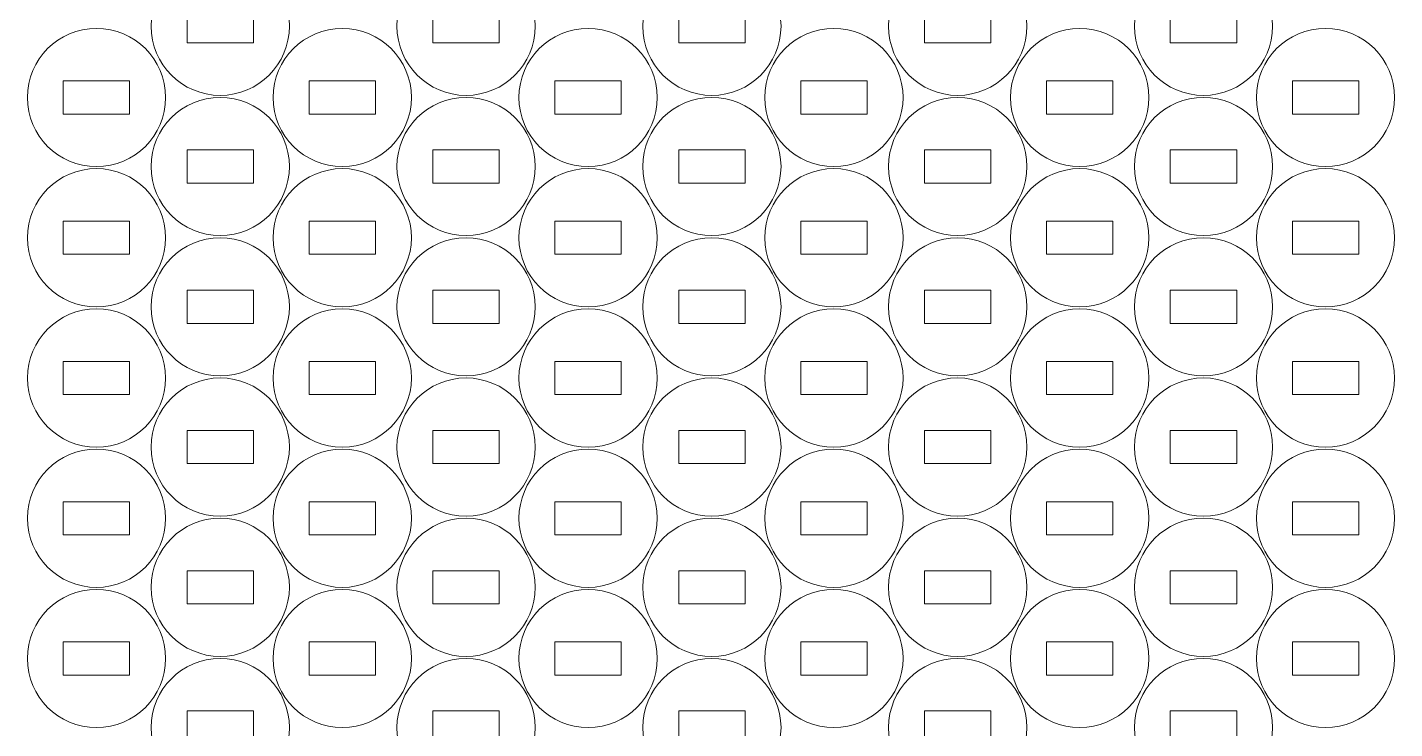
# Model space of a CAD drawing. Header units: millimetres. Extents: x -466 to 466, y -264 to 269.
# Drawn here: x 342.5 to 466.1, y 137.6 to 201.1 of the extents above; entities that cross this region are included whole.
import ezdxf

# ---------------------------------------------------------------- set-up
doc = ezdxf.new("R2010")
doc.units = ezdxf.units.MM
doc.header["$MEASUREMENT"] = 0
doc.layers.add('Camada 1', color=7, linetype='Continuous')

msp = doc.modelspace()

# ---------------------------------------------------------------- linework, layer by layer
at = {"layer": 'Camada 1', "lineweight": 20}
for points in [[(366.1493, 201.1639), (366.1493, 197.7121), (363.3511, 194.9139), (359.8993, 194.9139), (359.8993, 194.9139), (356.4475, 194.9139), (353.6493, 197.7121), (353.6493, 201.1639), (353.6493, 201.1639), (353.6493, 204.6157), (356.4475, 207.4139), (359.8993, 207.4139), (359.8993, 207.4139), (363.3511, 207.4139), (366.1493, 204.6157), (366.1493, 201.1639)], [(388.3744, 201.1639), (388.3744, 197.7121), (385.5762, 194.9139), (382.1244, 194.9139), (382.1244, 194.9139), (378.6726, 194.9139), (375.8744, 197.7121), (375.8744, 201.1639), (375.8744, 201.1639), (375.8744, 204.6157), (378.6726, 207.4139), (382.1244, 207.4139), (382.1244, 207.4139), (385.5762, 207.4139), (388.3744, 204.6157), (388.3744, 201.1639)], [(410.5995, 201.1639), (410.5995, 197.7121), (407.8013, 194.9139), (404.3495, 194.9139), (404.3495, 194.9139), (400.8977, 194.9139), (398.0995, 197.7121), (398.0995, 201.1639), (398.0995, 201.1639), (398.0995, 204.6157), (400.8977, 207.4139), (404.3495, 207.4139), (404.3495, 207.4139), (407.8013, 207.4139), (410.5995, 204.6157), (410.5995, 201.1639)], [(432.8246, 201.1639), (432.8246, 197.7121), (430.0264, 194.9139), (426.5746, 194.9139), (426.5746, 194.9139), (423.1228, 194.9139), (420.3246, 197.7121), (420.3246, 201.1639), (420.3246, 201.1639), (420.3246, 204.6157), (423.1228, 207.4139), (426.5746, 207.4139), (426.5746, 207.4139), (430.0264, 207.4139), (432.8246, 204.6157), (432.8246, 201.1639)], [(455.0497, 201.1639), (455.0497, 197.7121), (452.2515, 194.9139), (448.7997, 194.9139), (448.7997, 194.9139), (445.3479, 194.9139), (442.5497, 197.7121), (442.5497, 201.1639), (442.5497, 201.1639), (442.5497, 204.6157), (445.3479, 207.4139), (448.7997, 207.4139), (448.7997, 207.4139), (452.2515, 207.4139), (455.0497, 204.6157), (455.0497, 201.1639)], [(362.8993, 202.6639), (362.8993, 202.6639), (362.8993, 199.6639), (362.8993, 199.6639), (362.8993, 199.6639), (362.8993, 199.6639), (356.8993, 199.6639), (356.8993, 199.6639), (356.8993, 199.6639), (356.8993, 199.6639), (356.8993, 202.6639), (356.8993, 202.6639), (356.8993, 202.6639), (356.8993, 202.6639), (362.8993, 202.6639), (362.8993, 202.6639)], [(385.1244, 202.6639), (385.1244, 202.6639), (385.1244, 199.6639), (385.1244, 199.6639), (385.1244, 199.6639), (385.1244, 199.6639), (379.1244, 199.6639), (379.1244, 199.6639), (379.1244, 199.6639), (379.1244, 199.6639), (379.1244, 202.6639), (379.1244, 202.6639), (379.1244, 202.6639), (379.1244, 202.6639), (385.1244, 202.6639), (385.1244, 202.6639)], [(407.3495, 202.6639), (407.3495, 202.6639), (407.3495, 199.6639), (407.3495, 199.6639), (407.3495, 199.6639), (407.3495, 199.6639), (401.3495, 199.6639), (401.3495, 199.6639), (401.3495, 199.6639), (401.3495, 199.6639), (401.3495, 202.6639), (401.3495, 202.6639), (401.3495, 202.6639), (401.3495, 202.6639), (407.3495, 202.6639), (407.3495, 202.6639)], [(429.5746, 202.6639), (429.5746, 202.6639), (429.5746, 199.6639), (429.5746, 199.6639), (429.5746, 199.6639), (429.5746, 199.6639), (423.5746, 199.6639), (423.5746, 199.6639), (423.5746, 199.6639), (423.5746, 199.6639), (423.5746, 202.6639), (423.5746, 202.6639), (423.5746, 202.6639), (423.5746, 202.6639), (429.5746, 202.6639), (429.5746, 202.6639)], [(451.7997, 202.6639), (451.7997, 202.6639), (451.7997, 199.6639), (451.7997, 199.6639), (451.7997, 199.6639), (451.7997, 199.6639), (445.7997, 199.6639), (445.7997, 199.6639), (445.7997, 199.6639), (445.7997, 199.6639), (445.7997, 202.6639), (445.7997, 202.6639), (445.7997, 202.6639), (445.7997, 202.6639), (451.7997, 202.6639), (451.7997, 202.6639)], [(354.9573, 194.7229), (354.9573, 191.2711), (352.1591, 188.4729), (348.7073, 188.4729), (348.7073, 188.4729), (345.2555, 188.4729), (342.4573, 191.2711), (342.4573, 194.7229), (342.4573, 194.7229), (342.4573, 198.1747), (345.2555, 200.9729), (348.7073, 200.9729), (348.7073, 200.9729), (352.1591, 200.9729), (354.9573, 198.1747), (354.9573, 194.7229)], [(377.1824, 194.7229), (377.1824, 191.2711), (374.3842, 188.4729), (370.9324, 188.4729), (370.9324, 188.4729), (367.4806, 188.4729), (364.6824, 191.2711), (364.6824, 194.7229), (364.6824, 194.7229), (364.6824, 198.1747), (367.4806, 200.9729), (370.9324, 200.9729), (370.9324, 200.9729), (374.3842, 200.9729), (377.1824, 198.1747), (377.1824, 194.7229)], [(399.4075, 194.7229), (399.4075, 191.2711), (396.6093, 188.4729), (393.1575, 188.4729), (393.1575, 188.4729), (389.7057, 188.4729), (386.9075, 191.2711), (386.9075, 194.7229), (386.9075, 194.7229), (386.9075, 198.1747), (389.7057, 200.9729), (393.1575, 200.9729), (393.1575, 200.9729), (396.6093, 200.9729), (399.4075, 198.1747), (399.4075, 194.7229)], [(421.6326, 194.7229), (421.6326, 191.2711), (418.8344, 188.4729), (415.3826, 188.4729), (415.3826, 188.4729), (411.9308, 188.4729), (409.1326, 191.2711), (409.1326, 194.7229), (409.1326, 194.7229), (409.1326, 198.1747), (411.9308, 200.9729), (415.3826, 200.9729), (415.3826, 200.9729), (418.8344, 200.9729), (421.6326, 198.1747), (421.6326, 194.7229)], [(443.8577, 194.7229), (443.8577, 191.2711), (441.0595, 188.4729), (437.6077, 188.4729), (437.6077, 188.4729), (434.1559, 188.4729), (431.3577, 191.2711), (431.3577, 194.7229), (431.3577, 194.7229), (431.3577, 198.1747), (434.1559, 200.9729), (437.6077, 200.9729), (437.6077, 200.9729), (441.0595, 200.9729), (443.8577, 198.1747), (443.8577, 194.7229)], [(466.0828, 194.7229), (466.0828, 191.2711), (463.2846, 188.4729), (459.8328, 188.4729), (459.8328, 188.4729), (456.381, 188.4729), (453.5828, 191.2711), (453.5828, 194.7229), (453.5828, 194.7229), (453.5828, 198.1747), (456.381, 200.9729), (459.8328, 200.9729), (459.8328, 200.9729), (463.2846, 200.9729), (466.0828, 198.1747), (466.0828, 194.7229)], [(351.7073, 196.2229), (351.7073, 196.2229), (351.7073, 193.2229), (351.7073, 193.2229), (351.7073, 193.2229), (351.7073, 193.2229), (345.7073, 193.2229), (345.7073, 193.2229), (345.7073, 193.2229), (345.7073, 193.2229), (345.7073, 196.2229), (345.7073, 196.2229), (345.7073, 196.2229), (345.7073, 196.2229), (351.7073, 196.2229), (351.7073, 196.2229)], [(373.9324, 196.2229), (373.9324, 196.2229), (373.9324, 193.2229), (373.9324, 193.2229), (373.9324, 193.2229), (373.9324, 193.2229), (367.9324, 193.2229), (367.9324, 193.2229), (367.9324, 193.2229), (367.9324, 193.2229), (367.9324, 196.2229), (367.9324, 196.2229), (367.9324, 196.2229), (367.9324, 196.2229), (373.9324, 196.2229), (373.9324, 196.2229)], [(396.1575, 196.2229), (396.1575, 196.2229), (396.1575, 193.2229), (396.1575, 193.2229), (396.1575, 193.2229), (396.1575, 193.2229), (390.1575, 193.2229), (390.1575, 193.2229), (390.1575, 193.2229), (390.1575, 193.2229), (390.1575, 196.2229), (390.1575, 196.2229), (390.1575, 196.2229), (390.1575, 196.2229), (396.1575, 196.2229), (396.1575, 196.2229)], [(418.3826, 196.2229), (418.3826, 196.2229), (418.3826, 193.2229), (418.3826, 193.2229), (418.3826, 193.2229), (418.3826, 193.2229), (412.3826, 193.2229), (412.3826, 193.2229), (412.3826, 193.2229), (412.3826, 193.2229), (412.3826, 196.2229), (412.3826, 196.2229), (412.3826, 196.2229), (412.3826, 196.2229), (418.3826, 196.2229), (418.3826, 196.2229)], [(440.6077, 196.2229), (440.6077, 196.2229), (440.6077, 193.2229), (440.6077, 193.2229), (440.6077, 193.2229), (440.6077, 193.2229), (434.6077, 193.2229), (434.6077, 193.2229), (434.6077, 193.2229), (434.6077, 193.2229), (434.6077, 196.2229), (434.6077, 196.2229), (434.6077, 196.2229), (434.6077, 196.2229), (440.6077, 196.2229), (440.6077, 196.2229)], [(462.8328, 196.2229), (462.8328, 196.2229), (462.8328, 193.2229), (462.8328, 193.2229), (462.8328, 193.2229), (462.8328, 193.2229), (456.8328, 193.2229), (456.8328, 193.2229), (456.8328, 193.2229), (456.8328, 193.2229), (456.8328, 196.2229), (456.8328, 196.2229), (456.8328, 196.2229), (456.8328, 196.2229), (462.8328, 196.2229), (462.8328, 196.2229)], [(366.1493, 188.4787), (366.1493, 185.0269), (363.3511, 182.2287), (359.8993, 182.2287), (359.8993, 182.2287), (356.4475, 182.2287), (353.6493, 185.0269), (353.6493, 188.4787), (353.6493, 188.4787), (353.6493, 191.9305), (356.4475, 194.7287), (359.8993, 194.7287), (359.8993, 194.7287), (363.3511, 194.7287), (366.1493, 191.9305), (366.1493, 188.4787)], [(388.3744, 188.4787), (388.3744, 185.0269), (385.5762, 182.2287), (382.1244, 182.2287), (382.1244, 182.2287), (378.6726, 182.2287), (375.8744, 185.0269), (375.8744, 188.4787), (375.8744, 188.4787), (375.8744, 191.9305), (378.6726, 194.7287), (382.1244, 194.7287), (382.1244, 194.7287), (385.5762, 194.7287), (388.3744, 191.9305), (388.3744, 188.4787)], [(410.5995, 188.4787), (410.5995, 185.0269), (407.8013, 182.2287), (404.3495, 182.2287), (404.3495, 182.2287), (400.8977, 182.2287), (398.0995, 185.0269), (398.0995, 188.4787), (398.0995, 188.4787), (398.0995, 191.9305), (400.8977, 194.7287), (404.3495, 194.7287), (404.3495, 194.7287), (407.8013, 194.7287), (410.5995, 191.9305), (410.5995, 188.4787)], [(432.8246, 188.4787), (432.8246, 185.0269), (430.0264, 182.2287), (426.5746, 182.2287), (426.5746, 182.2287), (423.1228, 182.2287), (420.3246, 185.0269), (420.3246, 188.4787), (420.3246, 188.4787), (420.3246, 191.9305), (423.1228, 194.7287), (426.5746, 194.7287), (426.5746, 194.7287), (430.0264, 194.7287), (432.8246, 191.9305), (432.8246, 188.4787)], [(455.0497, 188.4787), (455.0497, 185.0269), (452.2515, 182.2287), (448.7997, 182.2287), (448.7997, 182.2287), (445.3479, 182.2287), (442.5497, 185.0269), (442.5497, 188.4787), (442.5497, 188.4787), (442.5497, 191.9305), (445.3479, 194.7287), (448.7997, 194.7287), (448.7997, 194.7287), (452.2515, 194.7287), (455.0497, 191.9305), (455.0497, 188.4787)], [(362.8993, 189.9787), (362.8993, 189.9787), (362.8993, 186.9787), (362.8993, 186.9787), (362.8993, 186.9787), (362.8993, 186.9787), (356.8993, 186.9787), (356.8993, 186.9787), (356.8993, 186.9787), (356.8993, 186.9787), (356.8993, 189.9787), (356.8993, 189.9787), (356.8993, 189.9787), (356.8993, 189.9787), (362.8993, 189.9787), (362.8993, 189.9787)], [(385.1244, 189.9787), (385.1244, 189.9787), (385.1244, 186.9787), (385.1244, 186.9787), (385.1244, 186.9787), (385.1244, 186.9787), (379.1244, 186.9787), (379.1244, 186.9787), (379.1244, 186.9787), (379.1244, 186.9787), (379.1244, 189.9787), (379.1244, 189.9787), (379.1244, 189.9787), (379.1244, 189.9787), (385.1244, 189.9787), (385.1244, 189.9787)], [(407.3495, 189.9787), (407.3495, 189.9787), (407.3495, 186.9787), (407.3495, 186.9787), (407.3495, 186.9787), (407.3495, 186.9787), (401.3495, 186.9787), (401.3495, 186.9787), (401.3495, 186.9787), (401.3495, 186.9787), (401.3495, 189.9787), (401.3495, 189.9787), (401.3495, 189.9787), (401.3495, 189.9787), (407.3495, 189.9787), (407.3495, 189.9787)], [(429.5746, 189.9787), (429.5746, 189.9787), (429.5746, 186.9787), (429.5746, 186.9787), (429.5746, 186.9787), (429.5746, 186.9787), (423.5746, 186.9787), (423.5746, 186.9787), (423.5746, 186.9787), (423.5746, 186.9787), (423.5746, 189.9787), (423.5746, 189.9787), (423.5746, 189.9787), (423.5746, 189.9787), (429.5746, 189.9787), (429.5746, 189.9787)], [(451.7997, 189.9787), (451.7997, 189.9787), (451.7997, 186.9787), (451.7997, 186.9787), (451.7997, 186.9787), (451.7997, 186.9787), (445.7997, 186.9787), (445.7997, 186.9787), (445.7997, 186.9787), (445.7997, 186.9787), (445.7997, 189.9787), (445.7997, 189.9787), (445.7997, 189.9787), (445.7997, 189.9787), (451.7997, 189.9787), (451.7997, 189.9787)], [(354.9573, 182.0377), (354.9573, 178.5859), (352.1591, 175.7877), (348.7073, 175.7877), (348.7073, 175.7877), (345.2555, 175.7877), (342.4573, 178.5859), (342.4573, 182.0377), (342.4573, 182.0377), (342.4573, 185.4895), (345.2555, 188.2877), (348.7073, 188.2877), (348.7073, 188.2877), (352.1591, 188.2877), (354.9573, 185.4895), (354.9573, 182.0377)], [(377.1824, 182.0377), (377.1824, 178.5859), (374.3842, 175.7877), (370.9324, 175.7877), (370.9324, 175.7877), (367.4806, 175.7877), (364.6824, 178.5859), (364.6824, 182.0377), (364.6824, 182.0377), (364.6824, 185.4895), (367.4806, 188.2877), (370.9324, 188.2877), (370.9324, 188.2877), (374.3842, 188.2877), (377.1824, 185.4895), (377.1824, 182.0377)], [(399.4075, 182.0377), (399.4075, 178.5859), (396.6093, 175.7877), (393.1575, 175.7877), (393.1575, 175.7877), (389.7057, 175.7877), (386.9075, 178.5859), (386.9075, 182.0377), (386.9075, 182.0377), (386.9075, 185.4895), (389.7057, 188.2877), (393.1575, 188.2877), (393.1575, 188.2877), (396.6093, 188.2877), (399.4075, 185.4895), (399.4075, 182.0377)], [(421.6326, 182.0377), (421.6326, 178.5859), (418.8344, 175.7877), (415.3826, 175.7877), (415.3826, 175.7877), (411.9308, 175.7877), (409.1326, 178.5859), (409.1326, 182.0377), (409.1326, 182.0377), (409.1326, 185.4895), (411.9308, 188.2877), (415.3826, 188.2877), (415.3826, 188.2877), (418.8344, 188.2877), (421.6326, 185.4895), (421.6326, 182.0377)], [(443.8577, 182.0377), (443.8577, 178.5859), (441.0595, 175.7877), (437.6077, 175.7877), (437.6077, 175.7877), (434.1559, 175.7877), (431.3577, 178.5859), (431.3577, 182.0377), (431.3577, 182.0377), (431.3577, 185.4895), (434.1559, 188.2877), (437.6077, 188.2877), (437.6077, 188.2877), (441.0595, 188.2877), (443.8577, 185.4895), (443.8577, 182.0377)], [(466.0828, 182.0377), (466.0828, 178.5859), (463.2846, 175.7877), (459.8328, 175.7877), (459.8328, 175.7877), (456.381, 175.7877), (453.5828, 178.5859), (453.5828, 182.0377), (453.5828, 182.0377), (453.5828, 185.4895), (456.381, 188.2877), (459.8328, 188.2877), (459.8328, 188.2877), (463.2846, 188.2877), (466.0828, 185.4895), (466.0828, 182.0377)], [(351.7073, 183.5377), (351.7073, 183.5377), (351.7073, 180.5377), (351.7073, 180.5377), (351.7073, 180.5377), (351.7073, 180.5377), (345.7073, 180.5377), (345.7073, 180.5377), (345.7073, 180.5377), (345.7073, 180.5377), (345.7073, 183.5377), (345.7073, 183.5377), (345.7073, 183.5377), (345.7073, 183.5377), (351.7073, 183.5377), (351.7073, 183.5377)], [(373.9324, 183.5377), (373.9324, 183.5377), (373.9324, 180.5377), (373.9324, 180.5377), (373.9324, 180.5377), (373.9324, 180.5377), (367.9324, 180.5377), (367.9324, 180.5377), (367.9324, 180.5377), (367.9324, 180.5377), (367.9324, 183.5377), (367.9324, 183.5377), (367.9324, 183.5377), (367.9324, 183.5377), (373.9324, 183.5377), (373.9324, 183.5377)], [(396.1575, 183.5377), (396.1575, 183.5377), (396.1575, 180.5377), (396.1575, 180.5377), (396.1575, 180.5377), (396.1575, 180.5377), (390.1575, 180.5377), (390.1575, 180.5377), (390.1575, 180.5377), (390.1575, 180.5377), (390.1575, 183.5377), (390.1575, 183.5377), (390.1575, 183.5377), (390.1575, 183.5377), (396.1575, 183.5377), (396.1575, 183.5377)], [(418.3826, 183.5377), (418.3826, 183.5377), (418.3826, 180.5377), (418.3826, 180.5377), (418.3826, 180.5377), (418.3826, 180.5377), (412.3826, 180.5377), (412.3826, 180.5377), (412.3826, 180.5377), (412.3826, 180.5377), (412.3826, 183.5377), (412.3826, 183.5377), (412.3826, 183.5377), (412.3826, 183.5377), (418.3826, 183.5377), (418.3826, 183.5377)], [(440.6077, 183.5377), (440.6077, 183.5377), (440.6077, 180.5377), (440.6077, 180.5377), (440.6077, 180.5377), (440.6077, 180.5377), (434.6077, 180.5377), (434.6077, 180.5377), (434.6077, 180.5377), (434.6077, 180.5377), (434.6077, 183.5377), (434.6077, 183.5377), (434.6077, 183.5377), (434.6077, 183.5377), (440.6077, 183.5377), (440.6077, 183.5377)], [(462.8328, 183.5377), (462.8328, 183.5377), (462.8328, 180.5377), (462.8328, 180.5377), (462.8328, 180.5377), (462.8328, 180.5377), (456.8328, 180.5377), (456.8328, 180.5377), (456.8328, 180.5377), (456.8328, 180.5377), (456.8328, 183.5377), (456.8328, 183.5377), (456.8328, 183.5377), (456.8328, 183.5377), (462.8328, 183.5377), (462.8328, 183.5377)], [(366.1493, 175.7935), (366.1493, 172.3417), (363.3511, 169.5435), (359.8993, 169.5435), (359.8993, 169.5435), (356.4475, 169.5435), (353.6493, 172.3417), (353.6493, 175.7935), (353.6493, 175.7935), (353.6493, 179.2453), (356.4475, 182.0435), (359.8993, 182.0435), (359.8993, 182.0435), (363.3511, 182.0435), (366.1493, 179.2453), (366.1493, 175.7935)], [(388.3744, 175.7935), (388.3744, 172.3417), (385.5762, 169.5435), (382.1244, 169.5435), (382.1244, 169.5435), (378.6726, 169.5435), (375.8744, 172.3417), (375.8744, 175.7935), (375.8744, 175.7935), (375.8744, 179.2453), (378.6726, 182.0435), (382.1244, 182.0435), (382.1244, 182.0435), (385.5762, 182.0435), (388.3744, 179.2453), (388.3744, 175.7935)], [(410.5995, 175.7935), (410.5995, 172.3417), (407.8013, 169.5435), (404.3495, 169.5435), (404.3495, 169.5435), (400.8977, 169.5435), (398.0995, 172.3417), (398.0995, 175.7935), (398.0995, 175.7935), (398.0995, 179.2453), (400.8977, 182.0435), (404.3495, 182.0435), (404.3495, 182.0435), (407.8013, 182.0435), (410.5995, 179.2453), (410.5995, 175.7935)], [(432.8246, 175.7935), (432.8246, 172.3417), (430.0264, 169.5435), (426.5746, 169.5435), (426.5746, 169.5435), (423.1228, 169.5435), (420.3246, 172.3417), (420.3246, 175.7935), (420.3246, 175.7935), (420.3246, 179.2453), (423.1228, 182.0435), (426.5746, 182.0435), (426.5746, 182.0435), (430.0264, 182.0435), (432.8246, 179.2453), (432.8246, 175.7935)], [(455.0497, 175.7935), (455.0497, 172.3417), (452.2515, 169.5435), (448.7997, 169.5435), (448.7997, 169.5435), (445.3479, 169.5435), (442.5497, 172.3417), (442.5497, 175.7935), (442.5497, 175.7935), (442.5497, 179.2453), (445.3479, 182.0435), (448.7997, 182.0435), (448.7997, 182.0435), (452.2515, 182.0435), (455.0497, 179.2453), (455.0497, 175.7935)], [(362.8993, 177.2935), (362.8993, 177.2935), (362.8993, 174.2935), (362.8993, 174.2935), (362.8993, 174.2935), (362.8993, 174.2935), (356.8993, 174.2935), (356.8993, 174.2935), (356.8993, 174.2935), (356.8993, 174.2935), (356.8993, 177.2935), (356.8993, 177.2935), (356.8993, 177.2935), (356.8993, 177.2935), (362.8993, 177.2935), (362.8993, 177.2935)], [(385.1244, 177.2935), (385.1244, 177.2935), (385.1244, 174.2935), (385.1244, 174.2935), (385.1244, 174.2935), (385.1244, 174.2935), (379.1244, 174.2935), (379.1244, 174.2935), (379.1244, 174.2935), (379.1244, 174.2935), (379.1244, 177.2935), (379.1244, 177.2935), (379.1244, 177.2935), (379.1244, 177.2935), (385.1244, 177.2935), (385.1244, 177.2935)], [(407.3495, 177.2935), (407.3495, 177.2935), (407.3495, 174.2935), (407.3495, 174.2935), (407.3495, 174.2935), (407.3495, 174.2935), (401.3495, 174.2935), (401.3495, 174.2935), (401.3495, 174.2935), (401.3495, 174.2935), (401.3495, 177.2935), (401.3495, 177.2935), (401.3495, 177.2935), (401.3495, 177.2935), (407.3495, 177.2935), (407.3495, 177.2935)], [(429.5746, 177.2935), (429.5746, 177.2935), (429.5746, 174.2935), (429.5746, 174.2935), (429.5746, 174.2935), (429.5746, 174.2935), (423.5746, 174.2935), (423.5746, 174.2935), (423.5746, 174.2935), (423.5746, 174.2935), (423.5746, 177.2935), (423.5746, 177.2935), (423.5746, 177.2935), (423.5746, 177.2935), (429.5746, 177.2935), (429.5746, 177.2935)], [(451.7997, 177.2935), (451.7997, 177.2935), (451.7997, 174.2935), (451.7997, 174.2935), (451.7997, 174.2935), (451.7997, 174.2935), (445.7997, 174.2935), (445.7997, 174.2935), (445.7997, 174.2935), (445.7997, 174.2935), (445.7997, 177.2935), (445.7997, 177.2935), (445.7997, 177.2935), (445.7997, 177.2935), (451.7997, 177.2935), (451.7997, 177.2935)], [(354.9573, 169.3525), (354.9573, 165.9007), (352.1591, 163.1025), (348.7073, 163.1025), (348.7073, 163.1025), (345.2555, 163.1025), (342.4573, 165.9007), (342.4573, 169.3525), (342.4573, 169.3525), (342.4573, 172.8043), (345.2555, 175.6025), (348.7073, 175.6025), (348.7073, 175.6025), (352.1591, 175.6025), (354.9573, 172.8043), (354.9573, 169.3525)], [(377.1824, 169.3525), (377.1824, 165.9007), (374.3842, 163.1025), (370.9324, 163.1025), (370.9324, 163.1025), (367.4806, 163.1025), (364.6824, 165.9007), (364.6824, 169.3525), (364.6824, 169.3525), (364.6824, 172.8043), (367.4806, 175.6025), (370.9324, 175.6025), (370.9324, 175.6025), (374.3842, 175.6025), (377.1824, 172.8043), (377.1824, 169.3525)], [(399.4075, 169.3525), (399.4075, 165.9007), (396.6093, 163.1025), (393.1575, 163.1025), (393.1575, 163.1025), (389.7057, 163.1025), (386.9075, 165.9007), (386.9075, 169.3525), (386.9075, 169.3525), (386.9075, 172.8043), (389.7057, 175.6025), (393.1575, 175.6025), (393.1575, 175.6025), (396.6093, 175.6025), (399.4075, 172.8043), (399.4075, 169.3525)], [(421.6326, 169.3525), (421.6326, 165.9007), (418.8344, 163.1025), (415.3826, 163.1025), (415.3826, 163.1025), (411.9308, 163.1025), (409.1326, 165.9007), (409.1326, 169.3525), (409.1326, 169.3525), (409.1326, 172.8043), (411.9308, 175.6025), (415.3826, 175.6025), (415.3826, 175.6025), (418.8344, 175.6025), (421.6326, 172.8043), (421.6326, 169.3525)], [(443.8577, 169.3525), (443.8577, 165.9007), (441.0595, 163.1025), (437.6077, 163.1025), (437.6077, 163.1025), (434.1559, 163.1025), (431.3577, 165.9007), (431.3577, 169.3525), (431.3577, 169.3525), (431.3577, 172.8043), (434.1559, 175.6025), (437.6077, 175.6025), (437.6077, 175.6025), (441.0595, 175.6025), (443.8577, 172.8043), (443.8577, 169.3525)], [(466.0828, 169.3525), (466.0828, 165.9007), (463.2846, 163.1025), (459.8328, 163.1025), (459.8328, 163.1025), (456.381, 163.1025), (453.5828, 165.9007), (453.5828, 169.3525), (453.5828, 169.3525), (453.5828, 172.8043), (456.381, 175.6025), (459.8328, 175.6025), (459.8328, 175.6025), (463.2846, 175.6025), (466.0828, 172.8043), (466.0828, 169.3525)], [(351.7073, 170.8525), (351.7073, 170.8525), (351.7073, 167.8525), (351.7073, 167.8525), (351.7073, 167.8525), (351.7073, 167.8525), (345.7073, 167.8525), (345.7073, 167.8525), (345.7073, 167.8525), (345.7073, 167.8525), (345.7073, 170.8525), (345.7073, 170.8525), (345.7073, 170.8525), (345.7073, 170.8525), (351.7073, 170.8525), (351.7073, 170.8525)], [(373.9324, 170.8525), (373.9324, 170.8525), (373.9324, 167.8525), (373.9324, 167.8525), (373.9324, 167.8525), (373.9324, 167.8525), (367.9324, 167.8525), (367.9324, 167.8525), (367.9324, 167.8525), (367.9324, 167.8525), (367.9324, 170.8525), (367.9324, 170.8525), (367.9324, 170.8525), (367.9324, 170.8525), (373.9324, 170.8525), (373.9324, 170.8525)], [(396.1575, 170.8525), (396.1575, 170.8525), (396.1575, 167.8525), (396.1575, 167.8525), (396.1575, 167.8525), (396.1575, 167.8525), (390.1575, 167.8525), (390.1575, 167.8525), (390.1575, 167.8525), (390.1575, 167.8525), (390.1575, 170.8525), (390.1575, 170.8525), (390.1575, 170.8525), (390.1575, 170.8525), (396.1575, 170.8525), (396.1575, 170.8525)], [(418.3826, 170.8525), (418.3826, 170.8525), (418.3826, 167.8525), (418.3826, 167.8525), (418.3826, 167.8525), (418.3826, 167.8525), (412.3826, 167.8525), (412.3826, 167.8525), (412.3826, 167.8525), (412.3826, 167.8525), (412.3826, 170.8525), (412.3826, 170.8525), (412.3826, 170.8525), (412.3826, 170.8525), (418.3826, 170.8525), (418.3826, 170.8525)], [(440.6077, 170.8525), (440.6077, 170.8525), (440.6077, 167.8525), (440.6077, 167.8525), (440.6077, 167.8525), (440.6077, 167.8525), (434.6077, 167.8525), (434.6077, 167.8525), (434.6077, 167.8525), (434.6077, 167.8525), (434.6077, 170.8525), (434.6077, 170.8525), (434.6077, 170.8525), (434.6077, 170.8525), (440.6077, 170.8525), (440.6077, 170.8525)], [(462.8328, 170.8525), (462.8328, 170.8525), (462.8328, 167.8525), (462.8328, 167.8525), (462.8328, 167.8525), (462.8328, 167.8525), (456.8328, 167.8525), (456.8328, 167.8525), (456.8328, 167.8525), (456.8328, 167.8525), (456.8328, 170.8525), (456.8328, 170.8525), (456.8328, 170.8525), (456.8328, 170.8525), (462.8328, 170.8525), (462.8328, 170.8525)], [(366.1493, 163.1083), (366.1493, 159.6565), (363.3511, 156.8583), (359.8993, 156.8583), (359.8993, 156.8583), (356.4475, 156.8583), (353.6493, 159.6565), (353.6493, 163.1083), (353.6493, 163.1083), (353.6493, 166.5601), (356.4475, 169.3583), (359.8993, 169.3583), (359.8993, 169.3583), (363.3511, 169.3583), (366.1493, 166.5601), (366.1493, 163.1083)], [(388.3744, 163.1083), (388.3744, 159.6565), (385.5762, 156.8583), (382.1244, 156.8583), (382.1244, 156.8583), (378.6726, 156.8583), (375.8744, 159.6565), (375.8744, 163.1083), (375.8744, 163.1083), (375.8744, 166.5601), (378.6726, 169.3583), (382.1244, 169.3583), (382.1244, 169.3583), (385.5762, 169.3583), (388.3744, 166.5601), (388.3744, 163.1083)], [(410.5995, 163.1083), (410.5995, 159.6565), (407.8013, 156.8583), (404.3495, 156.8583), (404.3495, 156.8583), (400.8977, 156.8583), (398.0995, 159.6565), (398.0995, 163.1083), (398.0995, 163.1083), (398.0995, 166.5601), (400.8977, 169.3583), (404.3495, 169.3583), (404.3495, 169.3583), (407.8013, 169.3583), (410.5995, 166.5601), (410.5995, 163.1083)], [(432.8246, 163.1083), (432.8246, 159.6565), (430.0264, 156.8583), (426.5746, 156.8583), (426.5746, 156.8583), (423.1228, 156.8583), (420.3246, 159.6565), (420.3246, 163.1083), (420.3246, 163.1083), (420.3246, 166.5601), (423.1228, 169.3583), (426.5746, 169.3583), (426.5746, 169.3583), (430.0264, 169.3583), (432.8246, 166.5601), (432.8246, 163.1083)], [(455.0497, 163.1083), (455.0497, 159.6565), (452.2515, 156.8583), (448.7997, 156.8583), (448.7997, 156.8583), (445.3479, 156.8583), (442.5497, 159.6565), (442.5497, 163.1083), (442.5497, 163.1083), (442.5497, 166.5601), (445.3479, 169.3583), (448.7997, 169.3583), (448.7997, 169.3583), (452.2515, 169.3583), (455.0497, 166.5601), (455.0497, 163.1083)], [(362.8993, 164.6083), (362.8993, 164.6083), (362.8993, 161.6083), (362.8993, 161.6083), (362.8993, 161.6083), (362.8993, 161.6083), (356.8993, 161.6083), (356.8993, 161.6083), (356.8993, 161.6083), (356.8993, 161.6083), (356.8993, 164.6083), (356.8993, 164.6083), (356.8993, 164.6083), (356.8993, 164.6083), (362.8993, 164.6083), (362.8993, 164.6083)], [(385.1244, 164.6083), (385.1244, 164.6083), (385.1244, 161.6083), (385.1244, 161.6083), (385.1244, 161.6083), (385.1244, 161.6083), (379.1244, 161.6083), (379.1244, 161.6083), (379.1244, 161.6083), (379.1244, 161.6083), (379.1244, 164.6083), (379.1244, 164.6083), (379.1244, 164.6083), (379.1244, 164.6083), (385.1244, 164.6083), (385.1244, 164.6083)], [(407.3495, 164.6083), (407.3495, 164.6083), (407.3495, 161.6083), (407.3495, 161.6083), (407.3495, 161.6083), (407.3495, 161.6083), (401.3495, 161.6083), (401.3495, 161.6083), (401.3495, 161.6083), (401.3495, 161.6083), (401.3495, 164.6083), (401.3495, 164.6083), (401.3495, 164.6083), (401.3495, 164.6083), (407.3495, 164.6083), (407.3495, 164.6083)], [(429.5746, 164.6083), (429.5746, 164.6083), (429.5746, 161.6083), (429.5746, 161.6083), (429.5746, 161.6083), (429.5746, 161.6083), (423.5746, 161.6083), (423.5746, 161.6083), (423.5746, 161.6083), (423.5746, 161.6083), (423.5746, 164.6083), (423.5746, 164.6083), (423.5746, 164.6083), (423.5746, 164.6083), (429.5746, 164.6083), (429.5746, 164.6083)], [(451.7997, 164.6083), (451.7997, 164.6083), (451.7997, 161.6083), (451.7997, 161.6083), (451.7997, 161.6083), (451.7997, 161.6083), (445.7997, 161.6083), (445.7997, 161.6083), (445.7997, 161.6083), (445.7997, 161.6083), (445.7997, 164.6083), (445.7997, 164.6083), (445.7997, 164.6083), (445.7997, 164.6083), (451.7997, 164.6083), (451.7997, 164.6083)], [(354.9573, 156.6673), (354.9573, 153.2155), (352.1591, 150.4173), (348.7073, 150.4173), (348.7073, 150.4173), (345.2555, 150.4173), (342.4573, 153.2155), (342.4573, 156.6673), (342.4573, 156.6673), (342.4573, 160.1191), (345.2555, 162.9173), (348.7073, 162.9173), (348.7073, 162.9173), (352.1591, 162.9173), (354.9573, 160.1191), (354.9573, 156.6673)], [(377.1824, 156.6673), (377.1824, 153.2155), (374.3842, 150.4173), (370.9324, 150.4173), (370.9324, 150.4173), (367.4806, 150.4173), (364.6824, 153.2155), (364.6824, 156.6673), (364.6824, 156.6673), (364.6824, 160.1191), (367.4806, 162.9173), (370.9324, 162.9173), (370.9324, 162.9173), (374.3842, 162.9173), (377.1824, 160.1191), (377.1824, 156.6673)], [(399.4075, 156.6673), (399.4075, 153.2155), (396.6093, 150.4173), (393.1575, 150.4173), (393.1575, 150.4173), (389.7057, 150.4173), (386.9075, 153.2155), (386.9075, 156.6673), (386.9075, 156.6673), (386.9075, 160.1191), (389.7057, 162.9173), (393.1575, 162.9173), (393.1575, 162.9173), (396.6093, 162.9173), (399.4075, 160.1191), (399.4075, 156.6673)], [(421.6326, 156.6673), (421.6326, 153.2155), (418.8344, 150.4173), (415.3826, 150.4173), (415.3826, 150.4173), (411.9308, 150.4173), (409.1326, 153.2155), (409.1326, 156.6673), (409.1326, 156.6673), (409.1326, 160.1191), (411.9308, 162.9173), (415.3826, 162.9173), (415.3826, 162.9173), (418.8344, 162.9173), (421.6326, 160.1191), (421.6326, 156.6673)], [(443.8577, 156.6673), (443.8577, 153.2155), (441.0595, 150.4173), (437.6077, 150.4173), (437.6077, 150.4173), (434.1559, 150.4173), (431.3577, 153.2155), (431.3577, 156.6673), (431.3577, 156.6673), (431.3577, 160.1191), (434.1559, 162.9173), (437.6077, 162.9173), (437.6077, 162.9173), (441.0595, 162.9173), (443.8577, 160.1191), (443.8577, 156.6673)], [(466.0828, 156.6673), (466.0828, 153.2155), (463.2846, 150.4173), (459.8328, 150.4173), (459.8328, 150.4173), (456.381, 150.4173), (453.5828, 153.2155), (453.5828, 156.6673), (453.5828, 156.6673), (453.5828, 160.1191), (456.381, 162.9173), (459.8328, 162.9173), (459.8328, 162.9173), (463.2846, 162.9173), (466.0828, 160.1191), (466.0828, 156.6673)], [(351.7073, 158.1673), (351.7073, 158.1673), (351.7073, 155.1673), (351.7073, 155.1673), (351.7073, 155.1673), (351.7073, 155.1673), (345.7073, 155.1673), (345.7073, 155.1673), (345.7073, 155.1673), (345.7073, 155.1673), (345.7073, 158.1673), (345.7073, 158.1673), (345.7073, 158.1673), (345.7073, 158.1673), (351.7073, 158.1673), (351.7073, 158.1673)], [(373.9324, 158.1673), (373.9324, 158.1673), (373.9324, 155.1673), (373.9324, 155.1673), (373.9324, 155.1673), (373.9324, 155.1673), (367.9324, 155.1673), (367.9324, 155.1673), (367.9324, 155.1673), (367.9324, 155.1673), (367.9324, 158.1673), (367.9324, 158.1673), (367.9324, 158.1673), (367.9324, 158.1673), (373.9324, 158.1673), (373.9324, 158.1673)], [(396.1575, 158.1673), (396.1575, 158.1673), (396.1575, 155.1673), (396.1575, 155.1673), (396.1575, 155.1673), (396.1575, 155.1673), (390.1575, 155.1673), (390.1575, 155.1673), (390.1575, 155.1673), (390.1575, 155.1673), (390.1575, 158.1673), (390.1575, 158.1673), (390.1575, 158.1673), (390.1575, 158.1673), (396.1575, 158.1673), (396.1575, 158.1673)], [(418.3826, 158.1673), (418.3826, 158.1673), (418.3826, 155.1673), (418.3826, 155.1673), (418.3826, 155.1673), (418.3826, 155.1673), (412.3826, 155.1673), (412.3826, 155.1673), (412.3826, 155.1673), (412.3826, 155.1673), (412.3826, 158.1673), (412.3826, 158.1673), (412.3826, 158.1673), (412.3826, 158.1673), (418.3826, 158.1673), (418.3826, 158.1673)], [(440.6077, 158.1673), (440.6077, 158.1673), (440.6077, 155.1673), (440.6077, 155.1673), (440.6077, 155.1673), (440.6077, 155.1673), (434.6077, 155.1673), (434.6077, 155.1673), (434.6077, 155.1673), (434.6077, 155.1673), (434.6077, 158.1673), (434.6077, 158.1673), (434.6077, 158.1673), (434.6077, 158.1673), (440.6077, 158.1673), (440.6077, 158.1673)], [(462.8328, 158.1673), (462.8328, 158.1673), (462.8328, 155.1673), (462.8328, 155.1673), (462.8328, 155.1673), (462.8328, 155.1673), (456.8328, 155.1673), (456.8328, 155.1673), (456.8328, 155.1673), (456.8328, 155.1673), (456.8328, 158.1673), (456.8328, 158.1673), (456.8328, 158.1673), (456.8328, 158.1673), (462.8328, 158.1673), (462.8328, 158.1673)], [(366.1493, 150.4231), (366.1493, 146.9713), (363.3511, 144.1731), (359.8993, 144.1731), (359.8993, 144.1731), (356.4475, 144.1731), (353.6493, 146.9713), (353.6493, 150.4231), (353.6493, 150.4231), (353.6493, 153.8749), (356.4475, 156.6731), (359.8993, 156.6731), (359.8993, 156.6731), (363.3511, 156.6731), (366.1493, 153.8749), (366.1493, 150.4231)], [(388.3744, 150.4231), (388.3744, 146.9713), (385.5762, 144.1731), (382.1244, 144.1731), (382.1244, 144.1731), (378.6726, 144.1731), (375.8744, 146.9713), (375.8744, 150.4231), (375.8744, 150.4231), (375.8744, 153.8749), (378.6726, 156.6731), (382.1244, 156.6731), (382.1244, 156.6731), (385.5762, 156.6731), (388.3744, 153.8749), (388.3744, 150.4231)], [(410.5995, 150.4231), (410.5995, 146.9713), (407.8013, 144.1731), (404.3495, 144.1731), (404.3495, 144.1731), (400.8977, 144.1731), (398.0995, 146.9713), (398.0995, 150.4231), (398.0995, 150.4231), (398.0995, 153.8749), (400.8977, 156.6731), (404.3495, 156.6731), (404.3495, 156.6731), (407.8013, 156.6731), (410.5995, 153.8749), (410.5995, 150.4231)], [(432.8246, 150.4231), (432.8246, 146.9713), (430.0264, 144.1731), (426.5746, 144.1731), (426.5746, 144.1731), (423.1228, 144.1731), (420.3246, 146.9713), (420.3246, 150.4231), (420.3246, 150.4231), (420.3246, 153.8749), (423.1228, 156.6731), (426.5746, 156.6731), (426.5746, 156.6731), (430.0264, 156.6731), (432.8246, 153.8749), (432.8246, 150.4231)], [(455.0497, 150.4231), (455.0497, 146.9713), (452.2515, 144.1731), (448.7997, 144.1731), (448.7997, 144.1731), (445.3479, 144.1731), (442.5497, 146.9713), (442.5497, 150.4231), (442.5497, 150.4231), (442.5497, 153.8749), (445.3479, 156.6731), (448.7997, 156.6731), (448.7997, 156.6731), (452.2515, 156.6731), (455.0497, 153.8749), (455.0497, 150.4231)], [(362.8993, 151.9231), (362.8993, 151.9231), (362.8993, 148.9231), (362.8993, 148.9231), (362.8993, 148.9231), (362.8993, 148.9231), (356.8993, 148.9231), (356.8993, 148.9231), (356.8993, 148.9231), (356.8993, 148.9231), (356.8993, 151.9231), (356.8993, 151.9231), (356.8993, 151.9231), (356.8993, 151.9231), (362.8993, 151.9231), (362.8993, 151.9231)], [(385.1244, 151.9231), (385.1244, 151.9231), (385.1244, 148.9231), (385.1244, 148.9231), (385.1244, 148.9231), (385.1244, 148.9231), (379.1244, 148.9231), (379.1244, 148.9231), (379.1244, 148.9231), (379.1244, 148.9231), (379.1244, 151.9231), (379.1244, 151.9231), (379.1244, 151.9231), (379.1244, 151.9231), (385.1244, 151.9231), (385.1244, 151.9231)], [(407.3495, 151.9231), (407.3495, 151.9231), (407.3495, 148.9231), (407.3495, 148.9231), (407.3495, 148.9231), (407.3495, 148.9231), (401.3495, 148.9231), (401.3495, 148.9231), (401.3495, 148.9231), (401.3495, 148.9231), (401.3495, 151.9231), (401.3495, 151.9231), (401.3495, 151.9231), (401.3495, 151.9231), (407.3495, 151.9231), (407.3495, 151.9231)], [(429.5746, 151.9231), (429.5746, 151.9231), (429.5746, 148.9231), (429.5746, 148.9231), (429.5746, 148.9231), (429.5746, 148.9231), (423.5746, 148.9231), (423.5746, 148.9231), (423.5746, 148.9231), (423.5746, 148.9231), (423.5746, 151.9231), (423.5746, 151.9231), (423.5746, 151.9231), (423.5746, 151.9231), (429.5746, 151.9231), (429.5746, 151.9231)], [(451.7997, 151.9231), (451.7997, 151.9231), (451.7997, 148.9231), (451.7997, 148.9231), (451.7997, 148.9231), (451.7997, 148.9231), (445.7997, 148.9231), (445.7997, 148.9231), (445.7997, 148.9231), (445.7997, 148.9231), (445.7997, 151.9231), (445.7997, 151.9231), (445.7997, 151.9231), (445.7997, 151.9231), (451.7997, 151.9231), (451.7997, 151.9231)], [(354.9573, 143.9821), (354.9573, 140.5303), (352.1591, 137.7321), (348.7073, 137.7321), (348.7073, 137.7321), (345.2555, 137.7321), (342.4573, 140.5303), (342.4573, 143.9821), (342.4573, 143.9821), (342.4573, 147.4339), (345.2555, 150.2321), (348.7073, 150.2321), (348.7073, 150.2321), (352.1591, 150.2321), (354.9573, 147.4339), (354.9573, 143.9821)], [(377.1824, 143.9821), (377.1824, 140.5303), (374.3842, 137.7321), (370.9324, 137.7321), (370.9324, 137.7321), (367.4806, 137.7321), (364.6824, 140.5303), (364.6824, 143.9821), (364.6824, 143.9821), (364.6824, 147.4339), (367.4806, 150.2321), (370.9324, 150.2321), (370.9324, 150.2321), (374.3842, 150.2321), (377.1824, 147.4339), (377.1824, 143.9821)], [(399.4075, 143.9821), (399.4075, 140.5303), (396.6093, 137.7321), (393.1575, 137.7321), (393.1575, 137.7321), (389.7057, 137.7321), (386.9075, 140.5303), (386.9075, 143.9821), (386.9075, 143.9821), (386.9075, 147.4339), (389.7057, 150.2321), (393.1575, 150.2321), (393.1575, 150.2321), (396.6093, 150.2321), (399.4075, 147.4339), (399.4075, 143.9821)], [(421.6326, 143.9821), (421.6326, 140.5303), (418.8344, 137.7321), (415.3826, 137.7321), (415.3826, 137.7321), (411.9308, 137.7321), (409.1326, 140.5303), (409.1326, 143.9821), (409.1326, 143.9821), (409.1326, 147.4339), (411.9308, 150.2321), (415.3826, 150.2321), (415.3826, 150.2321), (418.8344, 150.2321), (421.6326, 147.4339), (421.6326, 143.9821)], [(443.8577, 143.9821), (443.8577, 140.5303), (441.0595, 137.7321), (437.6077, 137.7321), (437.6077, 137.7321), (434.1559, 137.7321), (431.3577, 140.5303), (431.3577, 143.9821), (431.3577, 143.9821), (431.3577, 147.4339), (434.1559, 150.2321), (437.6077, 150.2321), (437.6077, 150.2321), (441.0595, 150.2321), (443.8577, 147.4339), (443.8577, 143.9821)], [(466.0828, 143.9821), (466.0828, 140.5303), (463.2846, 137.7321), (459.8328, 137.7321), (459.8328, 137.7321), (456.381, 137.7321), (453.5828, 140.5303), (453.5828, 143.9821), (453.5828, 143.9821), (453.5828, 147.4339), (456.381, 150.2321), (459.8328, 150.2321), (459.8328, 150.2321), (463.2846, 150.2321), (466.0828, 147.4339), (466.0828, 143.9821)], [(351.7073, 145.4821), (351.7073, 145.4821), (351.7073, 142.4821), (351.7073, 142.4821), (351.7073, 142.4821), (351.7073, 142.4821), (345.7073, 142.4821), (345.7073, 142.4821), (345.7073, 142.4821), (345.7073, 142.4821), (345.7073, 145.4821), (345.7073, 145.4821), (345.7073, 145.4821), (345.7073, 145.4821), (351.7073, 145.4821), (351.7073, 145.4821)], [(373.9324, 145.4821), (373.9324, 145.4821), (373.9324, 142.4821), (373.9324, 142.4821), (373.9324, 142.4821), (373.9324, 142.4821), (367.9324, 142.4821), (367.9324, 142.4821), (367.9324, 142.4821), (367.9324, 142.4821), (367.9324, 145.4821), (367.9324, 145.4821), (367.9324, 145.4821), (367.9324, 145.4821), (373.9324, 145.4821), (373.9324, 145.4821)], [(396.1575, 145.4821), (396.1575, 145.4821), (396.1575, 142.4821), (396.1575, 142.4821), (396.1575, 142.4821), (396.1575, 142.4821), (390.1575, 142.4821), (390.1575, 142.4821), (390.1575, 142.4821), (390.1575, 142.4821), (390.1575, 145.4821), (390.1575, 145.4821), (390.1575, 145.4821), (390.1575, 145.4821), (396.1575, 145.4821), (396.1575, 145.4821)], [(418.3826, 145.4821), (418.3826, 145.4821), (418.3826, 142.4821), (418.3826, 142.4821), (418.3826, 142.4821), (418.3826, 142.4821), (412.3826, 142.4821), (412.3826, 142.4821), (412.3826, 142.4821), (412.3826, 142.4821), (412.3826, 145.4821), (412.3826, 145.4821), (412.3826, 145.4821), (412.3826, 145.4821), (418.3826, 145.4821), (418.3826, 145.4821)], [(440.6077, 145.4821), (440.6077, 145.4821), (440.6077, 142.4821), (440.6077, 142.4821), (440.6077, 142.4821), (440.6077, 142.4821), (434.6077, 142.4821), (434.6077, 142.4821), (434.6077, 142.4821), (434.6077, 142.4821), (434.6077, 145.4821), (434.6077, 145.4821), (434.6077, 145.4821), (434.6077, 145.4821), (440.6077, 145.4821), (440.6077, 145.4821)], [(462.8328, 145.4821), (462.8328, 145.4821), (462.8328, 142.4821), (462.8328, 142.4821), (462.8328, 142.4821), (462.8328, 142.4821), (456.8328, 142.4821), (456.8328, 142.4821), (456.8328, 142.4821), (456.8328, 142.4821), (456.8328, 145.4821), (456.8328, 145.4821), (456.8328, 145.4821), (456.8328, 145.4821), (462.8328, 145.4821), (462.8328, 145.4821)], [(366.1493, 137.7379), (366.1493, 134.2861), (363.3511, 131.4879), (359.8993, 131.4879), (359.8993, 131.4879), (356.4475, 131.4879), (353.6493, 134.2861), (353.6493, 137.7379), (353.6493, 137.7379), (353.6493, 141.1897), (356.4475, 143.9879), (359.8993, 143.9879), (359.8993, 143.9879), (363.3511, 143.9879), (366.1493, 141.1897), (366.1493, 137.7379)], [(388.3744, 137.7379), (388.3744, 134.2861), (385.5762, 131.4879), (382.1244, 131.4879), (382.1244, 131.4879), (378.6726, 131.4879), (375.8744, 134.2861), (375.8744, 137.7379), (375.8744, 137.7379), (375.8744, 141.1897), (378.6726, 143.9879), (382.1244, 143.9879), (382.1244, 143.9879), (385.5762, 143.9879), (388.3744, 141.1897), (388.3744, 137.7379)], [(410.5995, 137.7379), (410.5995, 134.2861), (407.8013, 131.4879), (404.3495, 131.4879), (404.3495, 131.4879), (400.8977, 131.4879), (398.0995, 134.2861), (398.0995, 137.7379), (398.0995, 137.7379), (398.0995, 141.1897), (400.8977, 143.9879), (404.3495, 143.9879), (404.3495, 143.9879), (407.8013, 143.9879), (410.5995, 141.1897), (410.5995, 137.7379)], [(432.8246, 137.7379), (432.8246, 134.2861), (430.0264, 131.4879), (426.5746, 131.4879), (426.5746, 131.4879), (423.1228, 131.4879), (420.3246, 134.2861), (420.3246, 137.7379), (420.3246, 137.7379), (420.3246, 141.1897), (423.1228, 143.9879), (426.5746, 143.9879), (426.5746, 143.9879), (430.0264, 143.9879), (432.8246, 141.1897), (432.8246, 137.7379)], [(455.0497, 137.7379), (455.0497, 134.2861), (452.2515, 131.4879), (448.7997, 131.4879), (448.7997, 131.4879), (445.3479, 131.4879), (442.5497, 134.2861), (442.5497, 137.7379), (442.5497, 137.7379), (442.5497, 141.1897), (445.3479, 143.9879), (448.7997, 143.9879), (448.7997, 143.9879), (452.2515, 143.9879), (455.0497, 141.1897), (455.0497, 137.7379)], [(362.8993, 139.2379), (362.8993, 139.2379), (362.8993, 136.2379), (362.8993, 136.2379), (362.8993, 136.2379), (362.8993, 136.2379), (356.8993, 136.2379), (356.8993, 136.2379), (356.8993, 136.2379), (356.8993, 136.2379), (356.8993, 139.2379), (356.8993, 139.2379), (356.8993, 139.2379), (356.8993, 139.2379), (362.8993, 139.2379), (362.8993, 139.2379)], [(385.1244, 139.2379), (385.1244, 139.2379), (385.1244, 136.2379), (385.1244, 136.2379), (385.1244, 136.2379), (385.1244, 136.2379), (379.1244, 136.2379), (379.1244, 136.2379), (379.1244, 136.2379), (379.1244, 136.2379), (379.1244, 139.2379), (379.1244, 139.2379), (379.1244, 139.2379), (379.1244, 139.2379), (385.1244, 139.2379), (385.1244, 139.2379)], [(407.3495, 139.2379), (407.3495, 139.2379), (407.3495, 136.2379), (407.3495, 136.2379), (407.3495, 136.2379), (407.3495, 136.2379), (401.3495, 136.2379), (401.3495, 136.2379), (401.3495, 136.2379), (401.3495, 136.2379), (401.3495, 139.2379), (401.3495, 139.2379), (401.3495, 139.2379), (401.3495, 139.2379), (407.3495, 139.2379), (407.3495, 139.2379)], [(429.5746, 139.2379), (429.5746, 139.2379), (429.5746, 136.2379), (429.5746, 136.2379), (429.5746, 136.2379), (429.5746, 136.2379), (423.5746, 136.2379), (423.5746, 136.2379), (423.5746, 136.2379), (423.5746, 136.2379), (423.5746, 139.2379), (423.5746, 139.2379), (423.5746, 139.2379), (423.5746, 139.2379), (429.5746, 139.2379), (429.5746, 139.2379)], [(451.7997, 139.2379), (451.7997, 139.2379), (451.7997, 136.2379), (451.7997, 136.2379), (451.7997, 136.2379), (451.7997, 136.2379), (445.7997, 136.2379), (445.7997, 136.2379), (445.7997, 136.2379), (445.7997, 136.2379), (445.7997, 139.2379), (445.7997, 139.2379), (445.7997, 139.2379), (445.7997, 139.2379), (451.7997, 139.2379), (451.7997, 139.2379)]]:
    msp.add_open_spline(points, degree=3, knots=[0, 0, 0, 0, 0.2, 0.2, 0.2, 0.2, 0.4, 0.4, 0.4, 0.4, 0.6, 0.6, 0.6, 0.6, 1, 1, 1, 1], dxfattribs=at)

doc.saveas('drawing.dxf')
